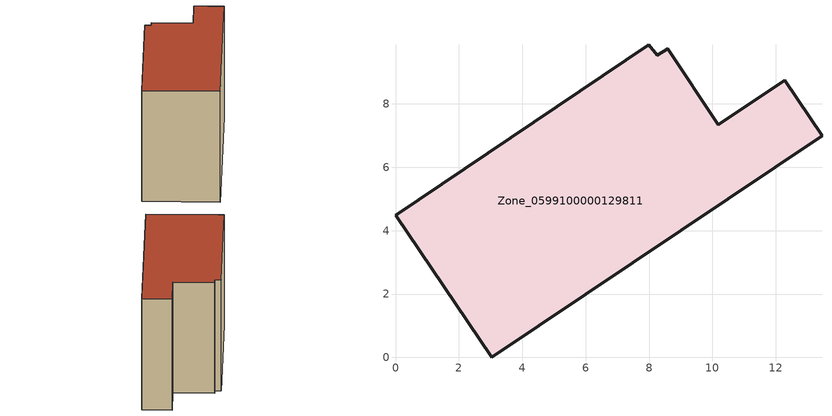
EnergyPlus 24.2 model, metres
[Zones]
Zone_0599100000129811
 floor ground (C_G): 8.27,9.53 8.58,9.73 10.19,7.34 12.29,8.75 13.46,7 3.04,0 0,4.49 8,9.87 z0
 wall outside (C_F): 0,4.49 3.04,0 13.46,7 12.29,8.75 10.19,7.34 8.58,9.73 8.27,9.53 8,9.87 0,4.49 z0:8.63
 roof outside (C_R): 8.27,9.53 8,9.87 0,4.49 3.04,0 13.46,7 12.29,8.75 10.19,7.34 8.58,9.73 z8.63
[BUILDING]
Pand.0599100000129811: North Axis=0; Terrain=City; Loads Convergence Tolerance Value=0.04; Temperature Convergence Tolerance Value=0.4; Solar Distribution=FullExterior; Maximum Number of Warmup Days=25; Minimum Number of Warmup Days=1
[Site:Location]
Rotterdam.The.Hague.AP_ZH_NLD Design_Conditions: Latitude=51.96; Longitude=4.45; Time Zone=1; Elevation=-4.5
[SITE:GROUNDTEMPERATURE:BUILDINGSURFACE]
18, 18, 18, 18, 18, 18, 18, 18, 18, 18, 18, 18
[MATERIAL] Thermal Absorptance=0.9; Solar Absorptance=0.7; Visible Absorptance=0.7
Name | Roughness | Thickness | Conductivity | Density | Specific Heat
G.TI.1975-1991 | MediumSmooth | 0.15 | 0.288461 | 540 | 1210
F.TI.1975-1991 | Rough | 0.3 | 0.230769 | 1920 | 840
R.TI.1975-1991 | MediumRough | 0.2 | 0.153846 | 1500 | 1000
[CONSTRUCTION]
C_G: G.TI.1975-1991
C_F: F.TI.1975-1991
C_R: R.TI.1975-1991
[ZONE]
Zone_0599100000129811: Type=1; Multiplier=1; Ceiling Height=Autocalculate; Volume=Autocalculate; Floor Area=autocalculate; Part of Total Floor Area=Yes
[ZONEINFILTRATION:DESIGNFLOWRATE]
Infil_Zone_0599100000129811: Zone or ZoneList or Space or SpaceList=Zone_0599100000129811; Schedule=AlwaysOn; Design Flow Rate Calculation Method=Flow/Area; Flow Rate per Floor Area=0.003; Constant Term Coefficient=1; Temperature Term Coefficient=0; Velocity Term Coefficient=0; Velocity Squared Term Coefficient=0
[HVACTEMPLATE:ZONE:IDEALLOADSAIRSYSTEM]
Zone_0599100000129811: Maximum Heating Supply Air Temperature=50; Minimum Cooling Supply Air Temperature=13; Maximum Heating Supply Air Humidity Ratio=0.0156; Minimum Cooling Supply Air Humidity Ratio=0.0077; Heating Limit=NoLimit; Cooling Limit=NoLimit; Dehumidification Control Type=ConstantSensibleHeatRatio; Cooling Sensible Heat Ratio=0.7; Dehumidification Setpoint=60; Humidification Control Type=None; Humidification Setpoint=30; Outdoor Air Method=None; Outdoor Air Flow Rate per Person=0.00944; Outdoor Air Flow Rate per Zone Floor Area=0; Outdoor Air Flow Rate per Zone=0; Demand Controlled Ventilation Type=None; Outdoor Air Economizer Type=NoEconomizer; Heat Recovery Type=None; Sensible Heat Recovery Effectiveness=0.7; Latent Heat Recovery Effectiveness=0.65
[ZONECONTROL:THERMOSTAT]
ThermostatControl_Zone_0599100000129811: Zone or ZoneList=Zone_0599100000129811; Control Type Schedule=DualSetpointControlType; Control 1=Thermostat_Zone_0599100000129811; Temperature Difference Between Cutout And Setpoint=0
[THERMOSTATSETPOINT:DUALSETPOINT]
Thermostat_Zone_0599100000129811: Heating Setpoint Temperature Schedule=HeatingSetpoint_Zone_0599100000129811; Cooling Setpoint Temperature Schedule=CoolingSetpoint_Zone_0599100000129811
[SCHEDULE:COMPACT]
HeatingSetpoint_Zone_0599100000129811: Through: 12/31, For: AllDays, Until: 24:00, 21
CoolingSetpoint_Zone_0599100000129811: Through: 12/31, For: AllDays, Until: 24:00, 24
DualSetpointControlType: Through: 12/31, For: AllDays, Until: 24:00, 4
AlwaysOn: Through: 12/31, For: AllDays, Until: 24:00, 1
